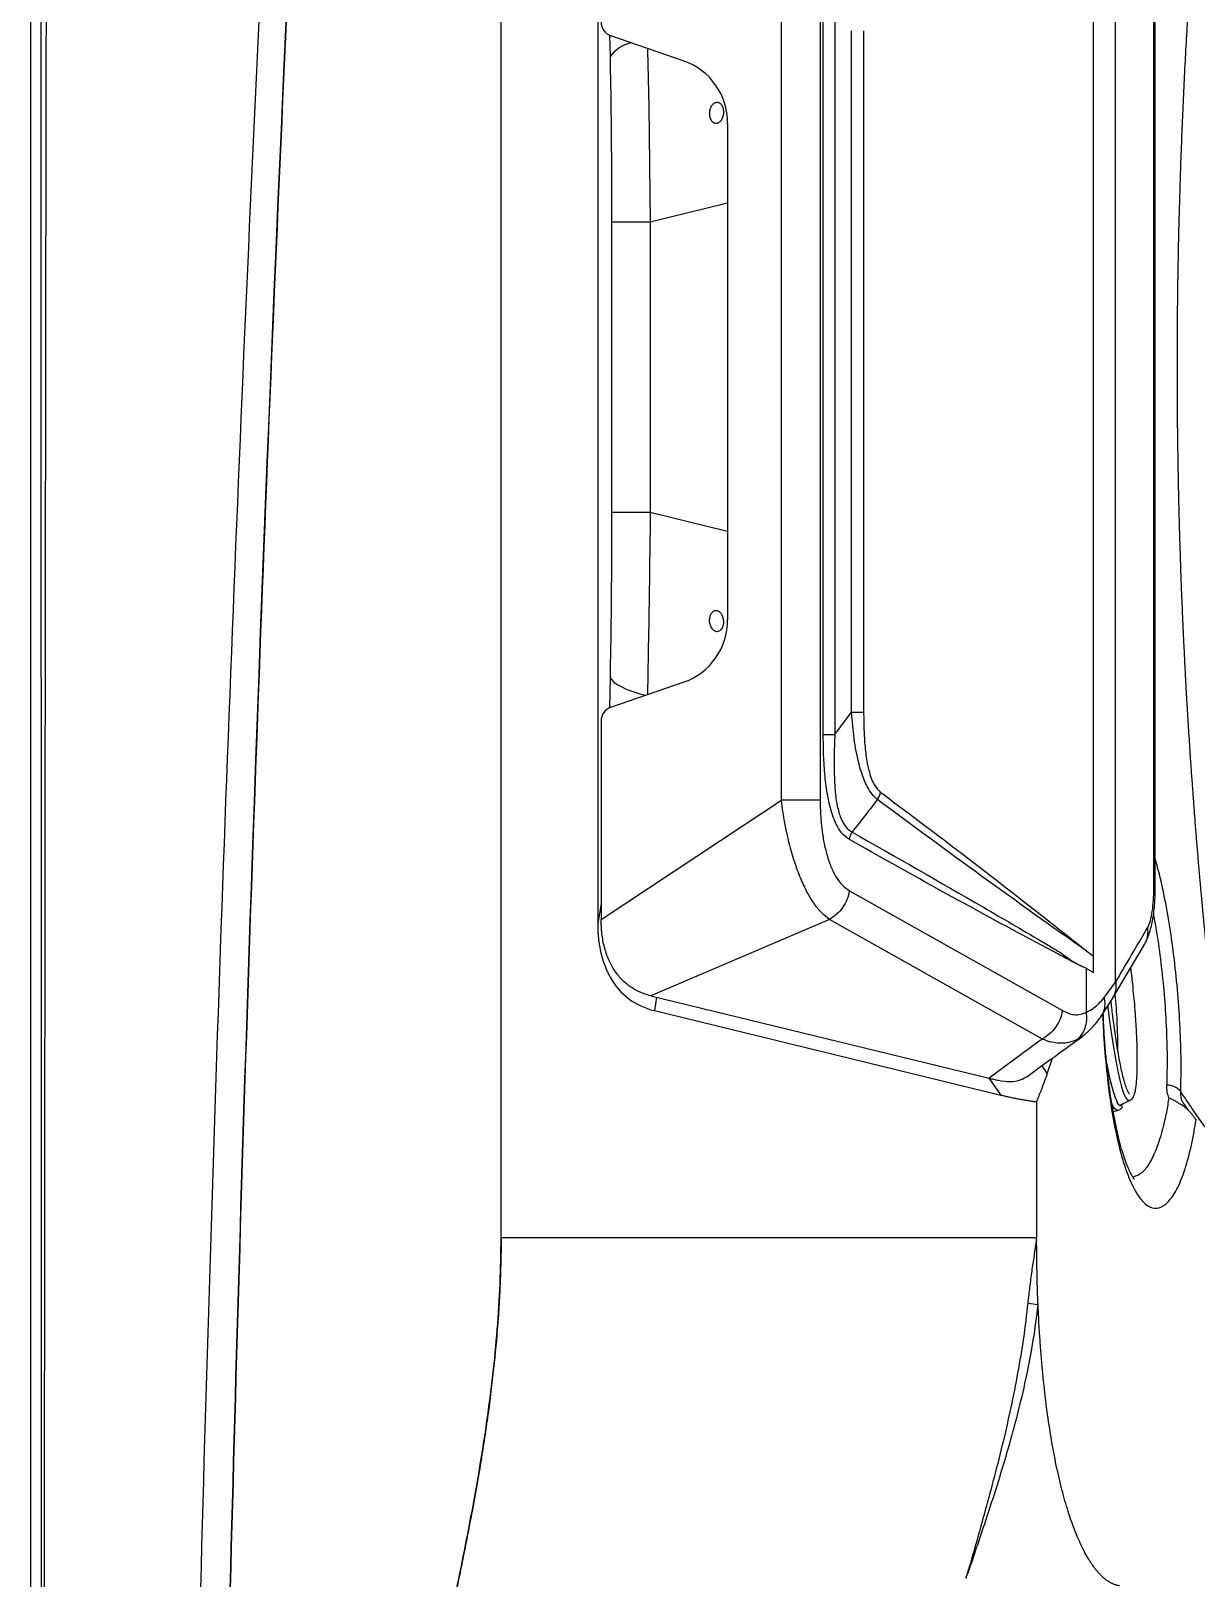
# Model space of a CAD drawing. Extents: x 398 to 508, y 623 to 782.
# Drawn here: x 398.08 to 406.78, y 704.62 to 716.16 of the extents above; entities that cross this region are included whole.
import ezdxf

# ---------------------------------------------------------------- set-up
doc = ezdxf.new("R2010")
doc.units = 0
doc.header["$MEASUREMENT"] = 0
doc.layers.add('GEOMETRY', color=2, linetype='Continuous', lineweight=25)

msp = doc.modelspace()

# ---------------------------------------------------------------- linework, layer by layer
at = {"layer": 'GEOMETRY'}
for p, q in [((398.077, 646.519), (398.077, 731.723)), ((401.588, 707.156), (401.588, 720.156)), ((406.178, 709.066), (406.178, 718.176)), ((406.013, 709.257), (406.013, 717.985)), ((402.31, 717.809), (402.31, 709.502)), ((406.464, 709.763), (406.464, 717.479)), ((406.474, 709.763), (406.474, 717.479)), ((403.682, 710.421), (403.682, 716.821)), ((403.971, 716.821), (403.971, 710.421)), ((403.995, 710.913), (403.995, 716.329)), ((404.081, 716.329), (404.081, 710.913)), ((402.399, 716.13), (402.402, 715.971)), ((402.956, 715.937), (402.408, 716.127)), ((404.206, 711.078), (404.206, 716.164)), ((404.296, 716.164), (404.296, 711.078)), ((403.279, 715.473), (403.279, 711.769)), ((402.703, 714.74), (403.279, 714.881)), ((402.414, 714.74), (402.414, 712.571)), ((402.414, 714.74), (402.703, 714.74)), ((402.703, 714.74), (402.703, 712.571)), ((402.414, 712.571), (402.703, 712.571)), ((402.703, 712.571), (403.279, 712.431)), ((402.402, 711.34), (402.397, 711.108)), ((402.408, 711.115), (402.956, 711.305)), ((404.081, 710.913), (404.206, 711.078)), ((402.335, 711.011), (402.335, 709.531)), ((403.226, 710.12), (403.682, 710.421)), ((402.335, 709.531), (403.226, 710.12)), ((402.335, 709.651), (402.31, 709.502)), ((404.191, 709.745), (405.781, 708.852)), ((404.041, 709.532), (402.706, 708.962)), ((405.632, 708.639), (404.041, 709.532)), ((405.962, 709.295), (406.013, 709.257)), ((406.156, 708.941), (406.394, 709.344)), ((406.013, 709.135), (406.013, 709.257)), ((405.959, 709.167), (405.961, 709.166)), ((405.961, 708.84), (405.961, 709.166)), ((405.961, 709.166), (406.013, 709.135)), ((406.094, 708.951), (406.178, 709.063)), ((406.178, 709.063), (406.178, 709.066)), ((402.706, 708.962), (405.233, 708.347)), ((402.75, 708.951), (402.733, 708.851)), ((402.733, 708.851), (405.321, 708.221)), ((406.067, 708.805), (406.158, 708.945)), ((405.608, 708.622), (405.233, 708.347)), ((405.632, 708.639), (405.608, 708.622)), ((405.93, 708.66), (405.886, 708.632)), ((405.668, 708.379), (405.707, 708.497)), ((405.627, 708.439), (405.668, 708.379)), ((405.231, 708.347), (405.321, 708.221)), ((405.588, 708.171), (405.588, 707.156)), ((406.215, 708.149), (406.282, 708.179)), ((406.234, 708.158), (406.231, 708.152)), ((406.699, 708.14), (406.695, 708.147)), ((406.696, 708.139), (406.699, 708.134)), ((406.722, 708.106), (406.699, 708.14)), ((406.16, 708.098), (406.192, 708.106)), ((406.723, 708.106), (406.719, 708.11)), ((405.588, 707.156), (401.588, 707.156)), ((405.588, 707.14), (405.588, 707.156))]:
    msp.add_line(p, q, dxfattribs=at)
at = {"layer": 'GEOMETRY', "flags": 128}
for points in [[(402.683, 716.032), (402.683, 716.02), (402.691, 715.596), (402.697, 715.169), (402.703, 714.74), (402.703, 714.74), (402.703, 714.74)], [(402.402, 711.34), (402.413, 711.322), (402.431, 711.303), (402.456, 711.285), (402.489, 711.267), (402.528, 711.249), (402.573, 711.232), (402.624, 711.216), (402.667, 711.205)], [(406.474, 709.763), (406.473, 709.763), (406.464, 709.763)], [(406.12, 708.887), (406.121, 708.877), (406.133, 708.773), (406.147, 708.673), (406.161, 708.578), (406.176, 708.49), (406.191, 708.411), (406.207, 708.341), (406.223, 708.283), (406.238, 708.236), (406.252, 708.203), (406.266, 708.184), (406.279, 708.178), (406.282, 708.18)], [(406.192, 708.106), (406.184, 708.107), (406.17, 708.12), (406.155, 708.146), (406.149, 708.161)], [(406.231, 708.152), (406.228, 708.147), (406.216, 708.139), (406.204, 708.145), (406.19, 708.165), (406.188, 708.168)]]:
    msp.add_lwpolyline(points, dxfattribs=at)
at = {"layer": 'GEOMETRY'}
for centre, radius, start, end in [((402.619, 715.812), 0.269, 102.7811, 143.7901), ((406.224, 709.442), 0.196, 330.0815, 8.4967), ((401.568, 708.52), 4.629, 3.1104, 5.5956), ((403.507, 708.614), 2.687, 358.8132, 3.3575), ((407.495, 708.671), 1.4, 188.6645, 201.0434), ((406.563, 708.163), 0.132, 39.2142, 91.054), ((406.706, 708.096), 0.0196, 45.4084, 52.2637), ((406.705, 708.095), 0.0199, 31.7362, 45.3422)]:
    msp.add_arc(centre, radius, start, end, dxfattribs=at)
for centre, major_axis, ratio, start_param, end_param in [((402.433, 716.225), (-0.0398, 0.0967), 0.922126, 1.15104, 2.458065), ((402.789, 715.461), (0.194, 0.467), 0.965223, 5.118774, 6.341665), ((402.789, 711.782), (-0.194, 0.467), 0.965221, 3.083076, 4.305967), ((402.433, 711.017), (0.0398, 0.0967), 0.922129, 0.683512, 1.990536), ((403.41, 710.111), (0.862, 1.175), 0.581844, 2.887405, 3.378979)]:
    msp.add_ellipse(centre, major_axis=major_axis, ratio=ratio, start_param=start_param, end_param=end_param, dxfattribs=at)
for points, knots in [([(398.151, 731.723), (398.151, 731.695), (398.151, 731.668), (398.151, 731.612), (398.151, 731.529), (398.151, 731.335), (398.151, 730.946), (398.151, 730.17), (398.151, 728.617), (398.151, 727.285), (398.151, 724.623), (398.151, 722.848), (398.152, 717.522), (398.152, 713.972), (398.153, 703.322), (398.153, 696.221), (398.153, 682.021), (398.153, 674.92), (398.152, 664.27), (398.152, 660.72), (398.151, 655.394), (398.151, 653.619), (398.151, 650.957), (398.151, 649.625), (398.151, 648.072), (398.151, 647.296), (398.151, 646.907), (398.151, 646.713), (398.151, 646.63), (398.151, 646.575), (398.151, 646.547), (398.151, 646.519)], [0, 0, 0, 0, 0.000977, 0.000977, 0.001953, 0.003906, 0.007813, 0.015625, 0.03125, 0.0625, 0.0625, 0.125, 0.125, 0.25, 0.25, 0.5, 0.5, 0.75, 0.75, 0.875, 0.875, 0.9375, 0.9375, 0.96875, 0.984375, 0.992187, 0.996094, 0.998047, 0.999023, 0.999023, 1, 1, 1, 1]), ([(398.151, 731.723), (398.151, 731.695), (398.151, 731.668), (398.151, 731.612), (398.151, 731.529), (398.151, 731.335), (398.151, 730.946), (398.151, 730.17), (398.151, 728.617), (398.151, 727.285), (398.151, 724.623), (398.151, 722.848), (398.152, 717.522), (398.152, 713.972), (398.153, 703.322), (398.153, 696.221), (398.153, 682.021), (398.153, 674.92), (398.152, 664.27), (398.152, 660.72), (398.151, 655.394), (398.151, 653.619), (398.151, 650.957), (398.151, 649.625), (398.151, 648.072), (398.151, 647.296), (398.151, 646.907), (398.151, 646.713), (398.151, 646.63), (398.151, 646.575), (398.151, 646.547), (398.151, 646.519)], [0, 0, 0, 0, 0.000977, 0.000977, 0.001953, 0.003906, 0.007813, 0.015625, 0.03125, 0.0625, 0.0625, 0.125, 0.125, 0.25, 0.25, 0.5, 0.5, 0.75, 0.75, 0.875, 0.875, 0.9375, 0.9375, 0.96875, 0.984375, 0.992187, 0.996094, 0.998047, 0.999023, 0.999023, 1, 1, 1, 1]), ([(398.224, 646.572), (398.224, 646.576), (398.224, 646.579), (398.224, 646.586), (398.224, 646.597), (398.224, 646.621), (398.224, 646.669), (398.224, 646.766), (398.223, 646.96), (398.222, 647.348), (398.22, 648.124), (398.217, 649.675), (398.214, 651.004), (398.208, 653.664), (398.204, 655.437), (398.194, 660.755), (398.188, 664.301), (398.18, 671.392), (398.177, 674.938), (398.173, 682.03), (398.172, 685.575), (398.172, 692.667), (398.173, 696.213), (398.177, 703.304), (398.18, 706.85), (398.188, 713.941), (398.194, 717.487), (398.207, 724.578), (398.215, 728.124), (398.224, 731.67)], [0, 0, 0, 0, 0.000122, 0.000122, 0.000244, 0.000488, 0.000977, 0.001953, 0.003906, 0.007813, 0.015625, 0.03125, 0.0625, 0.0625, 0.125, 0.125, 0.25, 0.25, 0.375, 0.375, 0.5, 0.5, 0.625, 0.625, 0.75, 0.75, 0.875, 0.875, 1, 1, 1, 1]), ([(398.224, 646.572), (398.224, 646.576), (398.224, 646.579), (398.224, 646.586), (398.224, 646.597), (398.224, 646.621), (398.224, 646.669), (398.224, 646.766), (398.223, 646.96), (398.222, 647.348), (398.22, 648.124), (398.217, 649.675), (398.214, 651.004), (398.208, 653.664), (398.204, 655.437), (398.194, 660.755), (398.188, 664.301), (398.18, 671.392), (398.177, 674.938), (398.173, 682.03), (398.172, 685.575), (398.172, 692.667), (398.173, 696.213), (398.177, 703.304), (398.18, 706.85), (398.188, 713.941), (398.194, 717.487), (398.207, 724.578), (398.215, 728.124), (398.224, 731.67)], [0, 0, 0, 0, 0.000122, 0.000122, 0.000244, 0.000488, 0.000977, 0.001953, 0.003906, 0.007813, 0.015625, 0.03125, 0.0625, 0.0625, 0.125, 0.125, 0.25, 0.25, 0.375, 0.375, 0.5, 0.5, 0.625, 0.625, 0.75, 0.75, 0.875, 0.875, 1, 1, 1, 1]), ([(400.597, 729.774), (400.351, 726.391), (400.136, 723.007), (399.769, 716.238), (399.617, 712.851), (399.376, 706.077), (399.287, 702.688), (399.197, 697.604), (399.175, 695.909), (399.145, 692.518), (399.138, 690.822), (399.138, 685.735), (399.167, 682.344), (399.257, 677.259), (399.294, 675.563), (399.384, 672.173), (399.436, 670.478), (399.617, 665.395), (399.769, 662.008), (400.044, 656.928), (400.144, 655.235), (400.359, 651.851), (400.474, 650.159), (400.597, 648.468)], [0, 0, 0, 0, 0.125, 0.125, 0.25, 0.25, 0.375, 0.375, 0.4375, 0.4375, 0.5, 0.5, 0.625, 0.625, 0.6875, 0.6875, 0.75, 0.75, 0.875, 0.875, 0.9375, 0.9375, 1, 1, 1, 1]), ([(400.597, 729.774), (400.351, 726.391), (400.136, 723.007), (399.769, 716.238), (399.617, 712.851), (399.376, 706.077), (399.287, 702.688), (399.167, 695.909), (399.138, 692.518), (399.138, 685.735), (399.167, 682.344), (399.286, 675.563), (399.376, 672.173), (399.617, 665.395), (399.769, 662.008), (400.136, 655.235), (400.351, 651.85), (400.597, 648.468)], [0, 0, 0, 0, 0.258278, 0.258278, 0.516555, 0.516555, 0.774833, 0.774833, 1.033111, 1.033111, 1.291388, 1.291388, 1.549666, 1.549666, 1.807944, 1.807944, 2.066221, 2.066221, 2.066221, 2.066221]), ([(400.769, 729.762), (400.531, 726.38), (400.325, 722.997), (399.973, 716.228), (399.828, 712.843), (399.597, 706.07), (399.511, 702.683), (399.425, 697.6), (399.404, 695.906), (399.376, 692.516), (399.368, 690.821), (399.368, 685.736), (399.397, 682.346), (399.482, 677.262), (399.518, 675.568), (399.604, 672.179), (399.655, 670.485), (399.828, 665.403), (399.973, 662.017), (400.237, 656.938), (400.332, 655.246), (400.539, 651.862), (400.65, 650.171), (400.769, 648.48)], [0, 0, 0, 0, 0.125, 0.125, 0.25, 0.25, 0.375, 0.375, 0.4375, 0.4375, 0.5, 0.5, 0.625, 0.625, 0.6875, 0.6875, 0.75, 0.75, 0.875, 0.875, 0.9375, 0.9375, 1, 1, 1, 1]), ([(400.769, 648.48), (400.294, 655.244), (399.944, 662.015), (399.597, 672.179), (399.511, 675.568), (399.397, 682.346), (399.368, 685.736), (399.368, 692.516), (399.397, 695.906), (399.511, 702.683), (399.597, 706.07), (399.944, 716.229), (400.293, 722.998), (400.769, 729.762)], [0.222142, 0.222142, 0.222142, 0.222142, 0.737632, 0.737632, 0.995377, 0.995377, 1.253122, 1.253122, 1.510867, 1.510867, 1.768612, 1.768612, 2.284102, 2.284102, 2.284102, 2.284102]), ([(407.027, 707.863), (407.023, 707.899), (407.013, 707.972), (406.999, 708.081), (406.985, 708.19), (406.971, 708.299), (406.958, 708.408), (406.945, 708.517), (406.932, 708.626), (406.919, 708.736), (406.907, 708.845), (406.895, 708.954), (406.883, 709.063), (406.872, 709.173), (406.861, 709.282), (406.85, 709.391), (406.839, 709.5), (406.829, 709.61), (406.819, 709.719), (406.809, 709.828), (406.799, 709.938), (406.79, 710.047), (406.781, 710.156), (406.772, 710.266), (406.764, 710.375), (406.756, 710.484), (406.748, 710.594), (406.74, 710.703), (406.733, 710.812), (406.726, 710.922), (406.719, 711.031), (406.712, 711.14), (406.706, 711.25), (406.7, 711.359), (406.695, 711.468), (406.689, 711.578), (406.684, 711.687), (406.679, 711.797), (406.675, 711.906), (406.67, 712.015), (406.666, 712.125), (406.663, 712.234), (406.659, 712.343), (406.656, 712.453), (406.653, 712.562), (406.65, 712.671), (406.648, 712.781), (406.646, 712.89), (406.644, 712.999), (406.643, 713.109), (406.641, 713.218), (406.64, 713.327), (406.64, 713.437), (406.639, 713.546), (406.639, 713.693), (406.64, 713.878), (406.641, 714.1), (406.644, 714.323), (406.648, 714.546), (406.653, 714.768), (406.66, 714.991), (406.667, 715.214), (406.676, 715.437), (406.685, 715.659), (406.696, 715.882), (406.708, 716.105), (406.722, 716.328), (406.736, 716.551), (406.751, 716.774), (406.768, 716.997), (406.786, 717.22), (406.805, 717.443), (406.825, 717.666), (406.846, 717.888), (406.868, 718.111), (406.892, 718.334), (406.917, 718.557), (406.942, 718.78), (406.969, 719.003), (406.997, 719.225), (407.017, 719.374), (407.027, 719.448)], [0, 0, 0, 0, 0.009498, 0.018992, 0.028484, 0.037974, 0.04746, 0.056943, 0.066424, 0.075902, 0.085377, 0.09485, 0.104319, 0.113786, 0.12325, 0.132712, 0.14217, 0.151626, 0.161079, 0.17053, 0.179978, 0.189423, 0.198866, 0.208306, 0.217744, 0.22718, 0.236613, 0.246043, 0.255472, 0.264898, 0.274323, 0.283745, 0.293165, 0.302583, 0.311999, 0.321413, 0.330826, 0.340236, 0.349645, 0.359052, 0.368458, 0.377862, 0.387264, 0.396665, 0.406065, 0.415463, 0.42486, 0.434256, 0.44365, 0.453044, 0.462436, 0.471828, 0.481218, 0.490608, 0.499997, 0.519112, 0.538234, 0.557361, 0.576494, 0.595635, 0.614783, 0.633939, 0.653103, 0.672277, 0.69146, 0.710653, 0.729857, 0.749071, 0.768296, 0.787533, 0.806782, 0.826044, 0.845317, 0.864604, 0.883903, 0.903217, 0.922544, 0.941886, 0.961242, 0.980614, 1, 1, 1, 1]), ([(402.402, 715.971), (402.404, 715.87), (402.406, 715.768), (402.409, 715.565), (402.41, 715.462), (402.412, 715.257), (402.413, 715.153), (402.414, 714.947), (402.414, 714.844), (402.414, 714.74)], [0, 0, 0, 0, 0.25, 0.25, 0.5, 0.5, 0.75, 0.75, 1, 1, 1, 1]), ([(403.251, 715.552), (403.251, 715.547), (403.251, 715.542), (403.249, 715.532), (403.247, 715.528), (403.244, 715.518), (403.242, 715.514), (403.238, 715.505), (403.236, 715.501), (403.228, 715.491), (403.222, 715.485), (403.208, 715.477), (403.201, 715.475), (403.19, 715.475), (403.187, 715.476), (403.18, 715.478), (403.177, 715.479), (403.17, 715.483), (403.167, 715.486), (403.162, 715.491), (403.159, 715.494), (403.155, 715.502), (403.153, 715.505), (403.149, 715.514), (403.148, 715.518), (403.145, 715.528), (403.145, 715.532), (403.144, 715.542), (403.144, 715.547), (403.144, 715.562), (403.146, 715.573), (403.153, 715.591), (403.157, 715.6), (403.165, 715.61), (403.168, 715.614), (403.174, 715.619), (403.177, 715.622), (403.184, 715.625), (403.188, 715.627), (403.195, 715.629), (403.198, 715.629), (403.205, 715.629), (403.209, 715.629), (403.215, 715.627), (403.219, 715.625), (403.225, 715.622), (403.228, 715.619), (403.234, 715.614), (403.236, 715.61), (403.241, 715.603), (403.243, 715.599), (403.246, 715.591), (403.248, 715.586), (403.251, 715.573), (403.252, 715.563), (403.251, 715.552)], [0, 0, 0, 0, 0.03125, 0.03125, 0.0625, 0.0625, 0.09375, 0.09375, 0.125, 0.125, 0.1875, 0.1875, 0.25, 0.25, 0.28125, 0.28125, 0.3125, 0.3125, 0.34375, 0.34375, 0.375, 0.375, 0.40625, 0.40625, 0.4375, 0.4375, 0.46875, 0.46875, 0.5, 0.5, 0.5625, 0.5625, 0.625, 0.625, 0.65625, 0.65625, 0.6875, 0.6875, 0.71875, 0.71875, 0.75, 0.75, 0.78125, 0.78125, 0.8125, 0.8125, 0.84375, 0.84375, 0.875, 0.875, 0.90625, 0.90625, 0.9375, 0.9375, 1, 1, 1, 1]), ([(402.414, 712.571), (402.414, 712.468), (402.414, 712.364), (402.413, 712.158), (402.412, 712.055), (402.41, 711.849), (402.409, 711.747), (402.406, 711.543), (402.404, 711.441), (402.402, 711.34)], [0, 0, 0, 0, 0.25, 0.25, 0.5, 0.5, 0.75, 0.75, 1, 1, 1, 1]), ([(402.703, 712.571), (402.703, 712.571), (402.703, 712.54), (402.7, 712.367), (402.696, 712.05), (402.689, 711.626), (402.684, 711.347), (402.681, 711.21)], [0, 0, 0, 0, 0.000002, 0.067028, 0.379848, 0.69301, 1, 1, 1, 1]), ([(403.251, 711.759), (403.252, 711.754), (403.251, 711.749), (403.251, 711.739), (403.25, 711.734), (403.248, 711.725), (403.246, 711.72), (403.243, 711.712), (403.241, 711.708), (403.234, 711.697), (403.228, 711.692), (403.216, 711.684), (403.209, 711.682), (403.198, 711.682), (403.194, 711.682), (403.187, 711.684), (403.184, 711.686), (403.177, 711.69), (403.174, 711.692), (403.168, 711.698), (403.165, 711.701), (403.16, 711.708), (403.157, 711.712), (403.153, 711.72), (403.151, 711.725), (403.148, 711.734), (403.146, 711.739), (403.145, 711.749), (403.144, 711.754), (403.143, 711.764), (403.144, 711.769), (403.144, 711.779), (403.145, 711.784), (403.149, 711.797), (403.152, 711.806), (403.159, 711.817), (403.162, 711.82), (403.167, 711.826), (403.17, 711.828), (403.177, 711.832), (403.18, 711.833), (403.187, 711.835), (403.19, 711.836), (403.201, 711.836), (403.208, 711.834), (403.218, 711.828), (403.221, 711.826), (403.227, 711.82), (403.23, 711.817), (403.236, 711.81), (403.238, 711.806), (403.242, 711.798), (403.244, 711.793), (403.249, 711.779), (403.251, 711.769), (403.251, 711.759)], [0, 0, 0, 0, 0.03125, 0.03125, 0.0625, 0.0625, 0.09375, 0.09375, 0.125, 0.125, 0.1875, 0.1875, 0.25, 0.25, 0.28125, 0.28125, 0.3125, 0.3125, 0.34375, 0.34375, 0.375, 0.375, 0.40625, 0.40625, 0.4375, 0.4375, 0.46875, 0.46875, 0.5, 0.5, 0.53125, 0.53125, 0.5625, 0.5625, 0.625, 0.625, 0.65625, 0.65625, 0.6875, 0.6875, 0.71875, 0.71875, 0.75, 0.75, 0.8125, 0.8125, 0.84375, 0.84375, 0.875, 0.875, 0.90625, 0.90625, 0.9375, 0.9375, 1, 1, 1, 1]), ([(404.399, 710.426), (404.386, 710.439), (404.359, 710.463), (404.326, 710.516), (404.299, 710.574), (404.278, 710.632), (404.249, 710.732), (404.222, 710.883), (404.212, 711.012), (404.206, 711.078)], [0, 0, 0, 0, 0.114828, 0.233664, 0.317348, 0.406089, 0.500977, 0.744712, 1, 1, 1, 1]), ([(404.296, 711.078), (404.297, 711.035), (404.297, 710.949), (404.305, 710.821), (404.32, 710.704), (404.344, 710.605), (404.377, 710.526), (404.407, 710.497), (404.422, 710.482)], [0, 0, 0, 0, 0.187072, 0.373689, 0.559995, 0.705553, 0.85283, 1, 1, 1, 1]), ([(404.19, 710.128), (404.17, 710.142), (404.141, 710.163), (404.108, 710.211), (404.085, 710.255), (404.063, 710.312), (404.043, 710.38), (404.023, 710.476), (404.006, 710.603), (403.996, 710.757), (403.995, 710.861), (403.995, 710.913)], [0, 0, 0, 0, 0.1252424, 0.1869617, 0.2505847, 0.3283945, 0.4114102, 0.5010359, 0.662351, 0.8319966, 1, 1, 1, 1]), ([(404.081, 710.913), (404.08, 710.884), (404.077, 710.826), (404.075, 710.74), (404.075, 710.655), (404.078, 710.573), (404.083, 710.481), (404.096, 710.382), (404.123, 710.288), (404.161, 710.217), (404.194, 710.195), (404.21, 710.184)], [0, 0, 0, 0, 0.103598, 0.206282, 0.307061, 0.405061, 0.499574, 0.643355, 0.769755, 0.885319, 1, 1, 1, 1]), ([(404.399, 710.426), (404.405, 710.435), (404.415, 710.453), (404.42, 710.472), (404.422, 710.482)], [0, 0, 0, 0, 0.5, 1, 1, 1, 1]), ([(404.422, 710.482), (404.711, 710.265), (405.226, 709.878), (405.737, 709.474), (405.963, 709.296)], [0, 0, 0, 0, 0.560011, 1, 1, 1, 1]), ([(404.041, 709.532), (404.022, 709.546), (403.984, 709.575), (403.929, 709.643), (403.875, 709.73), (403.825, 709.837), (403.779, 709.961), (403.739, 710.102), (403.704, 710.257), (403.69, 710.365), (403.682, 710.421)], [0, 0, 0, 0, 0.1060913, 0.216747, 0.3320356, 0.4525106, 0.5788195, 0.7118984, 0.8524035, 1, 1, 1, 1]), ([(403.971, 710.421), (403.972, 710.385), (403.973, 710.315), (403.983, 710.209), (403.998, 710.108), (404.022, 710.01), (404.052, 709.921), (404.091, 709.844), (404.137, 709.782), (404.173, 709.758), (404.191, 709.745)], [0, 0, 0, 0, 0.126547, 0.249919, 0.377175, 0.499718, 0.627528, 0.749863, 0.875036, 1, 1, 1, 1]), ([(404.399, 710.426), (404.364, 710.381), (404.301, 710.3), (404.238, 710.219), (404.21, 710.184)], [0, 0, 0, 0, 0.559389, 1, 1, 1, 1]), ([(405.962, 709.294), (405.701, 709.479), (405.18, 709.849), (404.659, 710.234), (404.399, 710.426)], [0, 0, 0, 0, 0.500104, 1, 1, 1, 1]), ([(404.19, 710.128), (404.192, 710.138), (404.196, 710.157), (404.205, 710.175), (404.21, 710.184)], [0, 0, 0, 0, 0.5, 1, 1, 1, 1]), ([(405.959, 709.167), (405.954, 709.169), (405.909, 709.185), (405.752, 709.273), (405.166, 709.58), (404.621, 709.886), (404.19, 710.128)], [0, 0, 0, 0, 0.007721, 0.074655, 0.266185, 1, 1, 1, 1]), ([(404.21, 710.184), (404.538, 709.997), (405.009, 709.729), (405.506, 709.439), (405.705, 709.321), (405.79, 709.27), (405.872, 709.206), (405.93, 709.182), (405.959, 709.169)], [0, 0, 0, 0, 0.559957, 0.806347, 0.854751, 0.903289, 0.952043, 1, 1, 1, 1]), ([(406.665, 708.246), (406.666, 708.322), (406.669, 708.474), (406.661, 708.722), (406.644, 708.977), (406.618, 709.232), (406.584, 709.479), (406.542, 709.711), (406.504, 709.881), (406.48, 709.962), (406.474, 709.983)], [0, 0, 0, 0, 0.136541, 0.27309, 0.409749, 0.54641, 0.682218, 0.818026, 0.953661, 1, 1, 1, 1]), ([(406.394, 709.344), (406.406, 709.369), (406.431, 709.419), (406.455, 709.522), (406.471, 709.638), (406.473, 709.72), (406.474, 709.763)], [0, 0, 0, 0, 0.236071, 0.477194, 0.731995, 1, 1, 1, 1]), ([(406.418, 709.471), (406.425, 709.487), (406.439, 709.518), (406.453, 709.592), (406.462, 709.675), (406.463, 709.733), (406.464, 709.763)], [0, 0, 0, 0, 0.249073, 0.499064, 0.745848, 1, 1, 1, 1]), ([(402.706, 708.962), (402.678, 708.97), (402.624, 708.986), (402.55, 709.029), (402.485, 709.085), (402.431, 709.154), (402.388, 709.234), (402.358, 709.326), (402.339, 709.426), (402.337, 709.496), (402.335, 709.531)], [0, 0, 0, 0, 0.141313, 0.273868, 0.398783, 0.51844, 0.635542, 0.752967, 0.873573, 1, 1, 1, 1]), ([(406.46, 709.568), (406.468, 709.524), (406.49, 709.409), (406.517, 709.206), (406.542, 708.971), (406.557, 708.735), (406.564, 708.506), (406.561, 708.365), (406.56, 708.295)], [0, 0, 0, 0, 0.111371, 0.288174, 0.466131, 0.644088, 0.822048, 1, 1, 1, 1]), ([(402.31, 709.502), (402.31, 709.496), (402.31, 709.484), (402.311, 709.465), (402.311, 709.448), (402.312, 709.43), (402.314, 709.412), (402.315, 709.395), (402.317, 709.378), (402.319, 709.361), (402.322, 709.344), (402.325, 709.327), (402.328, 709.307), (402.333, 709.284), (402.34, 709.257), (402.347, 709.232), (402.356, 709.207), (402.365, 709.182), (402.374, 709.159), (402.381, 709.143), (402.385, 709.136)], [0, 0, 0, 0, 0.047298, 0.094148, 0.140574, 0.186603, 0.232261, 0.277577, 0.322577, 0.367292, 0.41175, 0.455981, 0.500015, 0.572984, 0.645182, 0.716759, 0.787871, 0.858674, 0.929331, 1, 1, 1, 1]), ([(406.182, 709.07), (406.226, 709.145), (406.305, 709.279), (406.383, 709.412), (406.418, 709.471)], [0, 0, 0, 0, 0.56, 1, 1, 1, 1]), ([(402.385, 709.136), (402.387, 709.132), (402.391, 709.124), (402.397, 709.111), (402.402, 709.104), (402.404, 709.1)], [0, 0, 0, 0, 0.333579, 0.666847, 1, 1, 1, 1]), ([(406.156, 708.945), (406.16, 708.951), (406.174, 708.973), (406.184, 709.016), (406.183, 709.052), (406.182, 709.07)], [0, 0, 0, 0, 0.187713, 0.594068, 1, 1, 1, 1]), ([(406.177, 709.066), (406.178, 709.067), (406.178, 709.068), (406.178, 709.069), (406.179, 709.07), (406.179, 709.071), (406.181, 709.072), (406.181, 709.071), (406.182, 709.07)], [0, 0, 0, 0, 0.106751, 0.213208, 0.330979, 0.468841, 0.737254, 1, 1, 1, 1]), ([(406.282, 708.179), (406.284, 708.181), (406.294, 708.186), (406.305, 708.197), (406.313, 708.211), (406.321, 708.231), (406.327, 708.258), (406.332, 708.295), (406.336, 708.336), (406.339, 708.385), (406.34, 708.44), (406.34, 708.502), (406.339, 708.57), (406.337, 708.641), (406.333, 708.714), (406.329, 708.782), (406.325, 708.844), (406.32, 708.907), (406.312, 708.986), (406.305, 709.058), (406.298, 709.122), (406.294, 709.153), (406.292, 709.17)], [0, 0, 0, 0, 0.012206, 0.046277, 0.084315, 0.13303, 0.196335, 0.253758, 0.311965, 0.368098, 0.426968, 0.486858, 0.547009, 0.606489, 0.663592, 0.718987, 0.759283, 0.801911, 0.858739, 0.930514, 0.959625, 1, 1, 1, 1]), ([(405.961, 708.84), (405.977, 708.848), (406.011, 708.866), (406.055, 708.904), (406.081, 708.935), (406.094, 708.951)], [0, 0, 0, 0, 0.329137, 0.650204, 1, 1, 1, 1]), ([(406.068, 708.806), (406.075, 708.818), (406.093, 708.845), (406.102, 708.895), (406.097, 708.932), (406.094, 708.951)], [0, 0, 0, 0, 0.298608, 0.655174, 1, 1, 1, 1]), ([(405.781, 708.852), (405.796, 708.845), (405.825, 708.83), (405.87, 708.819), (405.916, 708.821), (405.946, 708.834), (405.961, 708.84)], [0, 0, 0, 0, 0.2497872, 0.4992959, 0.7491245, 1, 1, 1, 1]), ([(405.886, 708.632), (405.899, 708.644), (405.926, 708.668), (405.952, 708.719), (405.965, 708.777), (405.962, 708.819), (405.961, 708.84)], [0, 0, 0, 0, 0.245715, 0.499928, 0.754179, 1, 1, 1, 1]), ([(405.961, 708.84), (405.961, 708.84), (405.961, 708.84), (405.961, 708.84), (405.961, 708.84)], [0, 0, 0, 0, 0.560067, 1, 1, 1, 1]), ([(406.319, 707.592), (406.319, 707.592), (406.318, 707.593), (406.309, 707.604), (406.296, 707.626), (406.278, 707.661), (406.259, 707.707), (406.239, 707.766), (406.217, 707.836), (406.196, 707.918), (406.176, 708.012), (406.156, 708.116), (406.138, 708.229), (406.123, 708.349), (406.109, 708.474), (406.098, 708.604), (406.09, 708.724), (406.087, 708.801), (406.086, 708.833)], [0, 0, 0, 0, 0.0379131, 0.089558, 0.1438294, 0.2009966, 0.2606782, 0.3214757, 0.385546, 0.4522724, 0.5210918, 0.591434, 0.6627491, 0.7345304, 0.8062612, 0.8775983, 0.9485161, 1, 1, 1, 1]), ([(406.281, 708.23), (406.281, 708.23), (406.281, 708.23), (406.281, 708.23), (406.278, 708.233), (406.275, 708.238), (406.27, 708.247), (406.261, 708.266), (406.251, 708.297), (406.238, 708.34), (406.226, 708.388), (406.214, 708.445), (406.202, 708.508), (406.19, 708.577), (406.179, 708.648), (406.169, 708.719), (406.16, 708.783), (406.153, 708.843), (406.148, 708.889), (406.145, 708.918), (406.144, 708.926)], [0, 0, 0, 0, 0.000045, 0.000476, 0.008294, 0.058899, 0.091154, 0.15558, 0.246275, 0.320498, 0.401107, 0.481958, 0.562972, 0.643531, 0.722522, 0.797222, 0.865284, 0.917245, 0.976321, 1, 1, 1, 1]), ([(405.926, 708.656), (405.953, 708.678), (406.005, 708.721), (406.048, 708.778), (406.069, 708.805)], [0, 0, 0, 0, 0.518316, 1, 1, 1, 1]), ([(406.082, 708.827), (406.083, 708.786), (406.088, 708.653), (406.106, 708.436), (406.135, 708.184), (406.175, 707.957), (406.216, 707.783), (406.257, 707.655), (406.3, 707.546), (406.354, 707.452), (406.418, 707.387), (406.484, 707.369), (406.55, 707.396), (406.613, 707.471), (406.672, 707.589), (406.723, 707.749), (406.758, 707.904), (406.774, 708.007), (406.779, 708.037)], [0, 0, 0, 0, 0.031168, 0.102035, 0.1729, 0.243829, 0.314757, 0.360304, 0.405851, 0.475654, 0.545459, 0.616281, 0.687103, 0.758077, 0.829052, 0.900106, 0.97116, 1, 1, 1, 1]), ([(405.517, 708.359), (405.589, 708.412), (405.727, 708.512), (405.865, 708.612), (405.93, 708.659)], [0, 0, 0, 0, 0.524392, 1, 1, 1, 1]), ([(405.691, 708.616), (405.682, 708.619), (405.662, 708.626), (405.642, 708.635), (405.632, 708.639)], [0, 0, 0, 0, 0.498796, 1, 1, 1, 1]), ([(405.886, 708.632), (405.855, 708.621), (405.793, 708.599), (405.725, 708.611), (405.692, 708.617)], [0, 0, 0, 0, 0.504499, 1, 1, 1, 1]), ([(405.588, 708.171), (405.591, 708.178), (405.597, 708.193), (405.606, 708.215), (405.615, 708.237), (405.624, 708.26), (405.633, 708.283), (405.642, 708.307), (405.65, 708.33), (405.659, 708.354), (405.665, 708.371), (405.668, 708.379)], [0, 0, 0, 0, 0.111112, 0.222225, 0.333338, 0.444451, 0.555562, 0.666672, 0.777781, 0.88889, 1, 1, 1, 1]), ([(405.233, 708.347), (405.244, 708.344), (405.267, 708.339), (405.29, 708.334), (405.302, 708.331)], [0, 0, 0, 0, 0.499338, 1, 1, 1, 1]), ([(405.302, 708.331), (405.332, 708.327), (405.393, 708.318), (405.467, 708.329), (405.502, 708.352), (405.519, 708.362)], [0, 0, 0, 0, 0.345482, 0.693379, 1, 1, 1, 1]), ([(406.576, 708.201), (406.57, 708.216), (406.566, 708.231), (406.561, 708.262), (406.56, 708.278), (406.56, 708.295)], [0, 0, 0, 0, 0.5, 0.5, 1, 1, 1, 1]), ([(405.321, 708.221), (405.33, 708.218), (405.35, 708.214), (405.378, 708.207), (405.408, 708.201), (405.437, 708.195), (405.467, 708.19), (405.497, 708.185), (405.527, 708.18), (405.558, 708.175), (405.578, 708.172), (405.588, 708.171)], [0, 0, 0, 0, 0.1075957, 0.2160503, 0.3253728, 0.4355717, 0.5466555, 0.6586323, 0.7715101, 0.8852968, 1, 1, 1, 1]), ([(406.192, 708.106), (406.196, 708.107), (406.206, 708.111), (406.218, 708.118), (406.227, 708.128), (406.23, 708.135), (406.232, 708.139)], [0, 0, 0, 0, 0.144662, 0.370664, 0.640036, 1, 1, 1, 1]), ([(406.576, 708.201), (406.57, 708.165), (406.553, 708.065), (406.519, 707.924), (406.472, 707.787), (406.419, 707.688), (406.363, 707.624), (406.325, 707.614), (406.306, 707.609)], [0, 0, 0, 0, 0.103216, 0.284259, 0.465304, 0.64604, 0.826779, 1, 1, 1, 1]), ([(406.718, 708.111), (406.698, 708.129), (406.676, 708.144), (406.639, 708.166), (406.627, 708.173), (406.608, 708.183), (406.601, 708.187), (406.589, 708.194), (406.582, 708.198), (406.576, 708.201)], [0, 0, 0, 0, 0.5, 0.5, 0.75, 0.75, 0.875, 0.875, 1, 1, 1, 1]), ([(406.695, 708.147), (406.688, 708.155), (406.668, 708.182), (406.664, 708.218), (406.665, 708.243), (406.665, 708.246)], [0, 0, 0, 0, 0.274554, 0.923273, 1, 1, 1, 1]), ([(406.895, 707.916), (406.889, 707.924), (406.876, 707.941), (406.856, 707.969), (406.834, 707.999), (406.808, 708.037), (406.769, 708.092), (406.72, 708.164), (406.683, 708.219), (406.665, 708.246)], [0, 0, 0, 0, 0.072896, 0.156233, 0.250012, 0.351569, 0.500022, 0.751376, 1, 1, 1, 1]), ([(406.779, 708.037), (406.778, 708.038), (406.777, 708.039), (406.775, 708.042), (406.773, 708.045), (406.77, 708.049), (406.766, 708.055), (406.76, 708.062), (406.754, 708.07), (406.747, 708.079), (406.74, 708.087), (406.735, 708.093), (406.732, 708.096)], [0, 0, 0, 0, 0.063317, 0.126162, 0.188629, 0.250811, 0.37518, 0.500026, 0.62515, 0.7505, 0.874697, 1, 1, 1, 1]), ([(401.588, 707.156), (401.588, 707.137), (401.588, 707.1), (401.588, 707.045), (401.587, 706.989), (401.585, 706.933), (401.584, 706.877), (401.581, 706.82), (401.579, 706.762), (401.576, 706.705), (401.572, 706.647), (401.569, 706.588), (401.565, 706.53), (401.553, 706.379), (401.529, 706.132), (401.493, 705.85), (401.459, 705.621), (401.423, 705.395), (401.383, 705.171), (401.34, 704.946), (401.307, 704.78), (401.273, 704.611), (401.249, 704.499), (401.237, 704.441)], [0, 0, 0, 0, 0.02009, 0.040311, 0.060666, 0.081155, 0.101778, 0.122538, 0.143435, 0.164469, 0.185642, 0.206955, 0.228408, 0.250003, 0.371876, 0.499997, 0.561492, 0.624997, 0.749999, 0.810861, 0.874999, 0.935117, 1, 1, 1, 1]), ([(405.588, 707.141), (405.588, 707.14), (405.588, 707.14), (405.588, 707.14), (405.587, 707.139), (405.587, 707.138), (405.587, 707.137), (405.586, 707.135), (405.586, 707.133), (405.585, 707.131), (405.585, 707.129), (405.584, 707.126), (405.584, 707.123), (405.583, 707.119), (405.583, 707.116), (405.582, 707.112), (405.581, 707.108), (405.581, 707.103), (405.58, 707.099), (405.579, 707.094), (405.578, 707.088), (405.576, 707.075), (405.573, 707.053), (405.567, 707.014), (405.56, 706.965), (405.551, 706.905), (405.543, 706.846), (405.536, 706.786), (405.529, 706.727), (405.524, 706.687), (405.522, 706.667)], [0, 0, 0, 0, 0.000831, 0.002097, 0.003897, 0.006262, 0.009207, 0.012738, 0.01686, 0.021575, 0.026885, 0.032791, 0.039295, 0.046396, 0.054096, 0.062396, 0.071295, 0.080794, 0.090893, 0.101593, 0.112895, 0.124797, 0.186458, 0.249837, 0.375273, 0.499903, 0.625661, 0.750904, 0.875668, 1, 1, 1, 1]), ([(405.599, 706.654), (405.598, 706.664), (405.598, 706.685), (405.596, 706.717), (405.595, 706.749), (405.594, 706.781), (405.593, 706.813), (405.592, 706.846), (405.592, 706.878), (405.591, 706.91), (405.59, 706.943), (405.59, 706.976), (405.589, 707.008), (405.589, 707.041), (405.589, 707.074), (405.588, 707.107), (405.588, 707.129), (405.588, 707.14)], [0, 0, 0, 0, 0.066251, 0.132513, 0.198797, 0.265114, 0.331476, 0.397893, 0.464378, 0.53094, 0.597592, 0.664345, 0.731209, 0.798196, 0.865316, 0.93258, 1, 1, 1, 1]), ([(405.522, 706.667), (405.513, 706.58), (405.502, 706.493), (405.477, 706.319), (405.462, 706.233), (405.415, 705.974), (405.378, 705.802), (405.296, 705.461), (405.251, 705.291), (405.182, 705.038), (405.158, 704.954), (405.122, 704.827), (405.11, 704.785), (405.092, 704.722), (405.085, 704.701), (405.076, 704.669), (405.073, 704.659), (405.067, 704.638), (405.063, 704.627), (405.06, 704.617)], [0, 0, 0, 0, 0.125, 0.125, 0.25, 0.25, 0.5, 0.5, 0.75, 0.75, 0.875, 0.875, 0.9375, 0.9375, 0.96875, 0.96875, 0.984375, 0.984375, 1, 1, 1, 1]), ([(405.062, 704.615), (405.066, 704.626), (405.069, 704.636), (405.077, 704.657), (405.081, 704.667), (405.091, 704.698), (405.099, 704.719), (405.12, 704.781), (405.134, 704.823), (405.176, 704.948), (405.204, 705.032), (405.287, 705.283), (405.339, 705.451), (405.435, 705.789), (405.479, 705.96), (405.551, 706.305), (405.58, 706.478), (405.599, 706.654)], [0, 0, 0, 0, 0.015625, 0.015625, 0.03125, 0.03125, 0.0625, 0.0625, 0.125, 0.125, 0.25, 0.25, 0.5, 0.5, 0.75, 0.75, 1, 1, 1, 1]), ([(406.207, 704.557), (406.205, 704.558), (406.199, 704.559), (406.191, 704.561), (406.183, 704.563), (406.174, 704.565), (406.166, 704.568), (406.158, 704.572), (406.15, 704.576), (406.142, 704.58), (406.134, 704.584), (406.126, 704.589), (406.118, 704.594), (406.11, 704.6), (406.102, 704.606), (406.094, 704.612), (406.086, 704.619), (406.078, 704.626), (406.07, 704.634), (406.063, 704.642), (406.055, 704.65), (406.047, 704.659), (406.039, 704.668), (406.032, 704.677), (406.024, 704.687), (406.016, 704.697), (406.009, 704.708), (406.001, 704.719), (405.993, 704.73), (405.986, 704.742), (405.978, 704.754), (405.971, 704.766), (405.956, 704.791), (405.935, 704.831), (405.907, 704.889), (405.881, 704.952), (405.846, 705.043), (405.805, 705.168), (405.76, 705.338), (405.72, 705.525), (405.685, 705.727), (405.655, 705.942), (405.637, 706.113), (405.626, 706.23), (405.621, 706.29), (405.617, 706.35), (405.612, 706.41), (405.608, 706.47), (405.605, 706.531), (405.602, 706.592), (405.6, 706.633), (405.599, 706.654)], [0, 0, 0, 0, 0.009334, 0.018647, 0.027943, 0.03722, 0.046482, 0.055729, 0.064962, 0.074183, 0.083392, 0.092591, 0.101782, 0.110965, 0.120142, 0.129314, 0.138482, 0.147648, 0.156812, 0.165977, 0.175143, 0.184311, 0.193484, 0.202661, 0.211845, 0.221037, 0.230237, 0.239448, 0.248671, 0.257906, 0.267155, 0.276419, 0.2857, 0.32146, 0.357139, 0.39281, 0.428551, 0.500187, 0.571432, 0.64357, 0.714754, 0.785678, 0.857038, 0.875108, 0.893098, 0.911021, 0.928886, 0.946705, 0.964489, 0.982251, 1, 1, 1, 1])]:
    msp.add_open_spline(points, degree=3, knots=knots, dxfattribs=at)
for points in [[(404.206, 711.078), (404.216, 711.078), (404.234, 711.078), (404.259, 711.078), (404.281, 711.078), (404.291, 711.078), (404.296, 711.078)], [(403.995, 710.913), (404, 710.913), (404.01, 710.913), (404.031, 710.913), (404.055, 710.913), (404.072, 710.913), (404.081, 710.913)], [(403.971, 710.421), (403.954, 710.421), (403.92, 710.421), (403.846, 710.421), (403.763, 710.421), (403.709, 710.421), (403.682, 710.421)], [(404.191, 709.745), (404.185, 709.723), (404.175, 709.68), (404.141, 709.619), (404.096, 709.567), (404.06, 709.544), (404.041, 709.532)], [(405.781, 708.852), (405.776, 708.83), (405.766, 708.787), (405.732, 708.726), (405.687, 708.674), (405.65, 708.651), (405.632, 708.639)], [(406.732, 708.096), (406.727, 708.102), (406.723, 708.107), (406.718, 708.111)], [(401.237, 704.441), (401.284, 704.665), (401.375, 705.113), (401.489, 705.789), (401.568, 706.47), (401.588, 706.927), (401.588, 707.156)], [(405.599, 706.654), (405.575, 706.658), (405.55, 706.662), (405.522, 706.667)], [(405.06, 704.617), (405.06, 704.616), (405.061, 704.616), (405.062, 704.615)]]:
    msp.add_open_spline(points, degree=3, dxfattribs=at)

doc.saveas('drawing.dxf')
